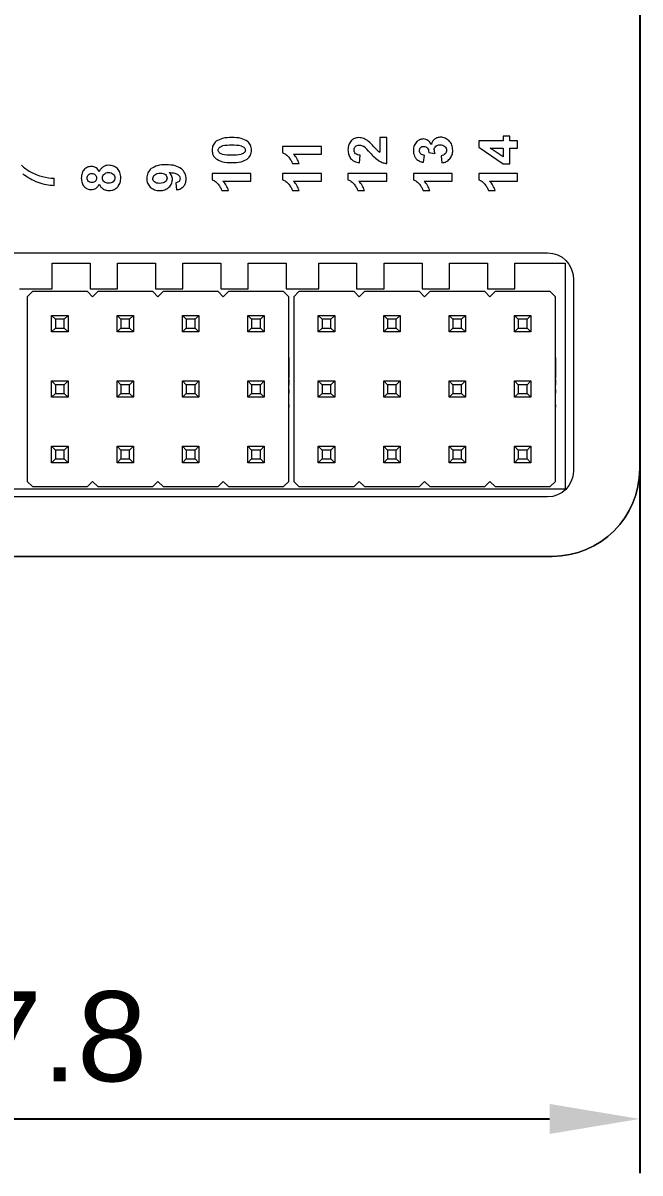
# Model space of a CAD drawing. Header units: millimetres. Extents: x 0 to 297, y 0 to 210.
# Drawn here: x 146.17 to 170.14, y 70.59 to 115.26 of the extents above; entities that cross this region are included whole.
import ezdxf

# ---------------------------------------------------------------- set-up
doc = ezdxf.new("R2010")
doc.units = ezdxf.units.MM
doc.header["$LTSCALE"] = 0.75
doc.layers.add('FD_Dimensions', color=7, linetype='Continuous', lineweight=13)
doc.layers.add('Visible', color=7, linetype='Continuous', lineweight=13)
doc.styles.get("Standard").update_dxf_attribs({"font": 'arial.ttf'})
doc.dimstyles.new('Dim-ISO-25', dxfattribs={"dimtxt": 3.5, "dimasz": 3.5, "dimexe": 2.1, "dimexo": 2.1, "dimgap": 1.4, "dimtad": 1, "dimzin": 12, "dimdsep": 46, "dimtxsty": 'Standard', "dimcen": 0, "dimazin": 3, "dimtp": 0.1, "dimtm": 0.1, "dimtfac": 0.714286, "dimtmove": 0, "dimatfit": 3, "dimfxl": 1, "dimtzin": 12, "dimarcsym": 0})

# ---------------------------------------------------------------- blocks, each defined once
blk = doc.blocks.new('*D12')
at = {"layer": 'Defpoints', "color": 0, "transparency": 16777216}
for p in [(170.130614, 127.009477), (122.331614, 97.940814), (170.130614, 72.688509)]:
    blk.add_point(p, dxfattribs=at)
at = {"layer": 'FD_Dimensions', "color": 0, "lineweight": -2, "transparency": 16777216}
for p, q in [((170.130614, 124.909477), (170.130614, 70.588509)), ((122.331614, 95.840814), (122.331614, 70.588509)), ((125.831614, 72.688509), (166.630614, 72.688509))]:
    blk.add_line(p, q, dxfattribs=at)
at = {"layer": 'FD_Dimensions', "color": 0, "transparency": 16777216}
for points in [[(125.831614, 73.271842), (125.831614, 72.105176), (122.331614, 72.688509)], [(166.630614, 73.271842), (166.630614, 72.105176), (170.130614, 72.688509)]]:
    blk.add_solid(points, dxfattribs=at)
at = {"layer": 'FD_Dimensions', "color": 0, "transparency": 16777216, "insert": (146.231114, 75.875514), "char_height": 3.5, "attachment_point": 5}
blk.add_mtext('47.8', dxfattribs=at)

msp = doc.modelspace()

# ---------------------------------------------------------------- linework, layer by layer
at = {"layer": 'Visible'}
for p, q in [((170.13, 153.941), (170.13, 97.941)), ((170.131, 97.941), (170.131, 153.941)), ((170.131, 112.451), (170.141, 112.451)), ((170.131, 112.324), (170.141, 112.324)), ((170.141, 112.451), (170.141, 112.324)), ((170.141, 112.324), (170.141, 111.975)), ((170.131, 111.975), (170.141, 111.975)), ((170.141, 111.975), (170.141, 111.638)), ((170.131, 111.638), (170.141, 111.638)), ((170.131, 111.477), (170.141, 111.477)), ((170.131, 111.443), (170.141, 111.443)), ((170.131, 111.289), (170.141, 111.289)), ((170.131, 111.246), (170.141, 111.246)), ((170.141, 111.638), (170.141, 111.477)), ((170.141, 111.477), (170.141, 111.443)), ((170.141, 111.289), (170.141, 111.246)), ((170.141, 111.246), (170.141, 111.096)), ((160.301, 110.811), (160.034, 110.811)), ((160.034, 110.811), (160.034, 110.24)), ((160.301, 109.803), (160.301, 110.811)), ((164.826, 110.868), (164.826, 110.682)), ((165.079, 110.868), (164.826, 110.868)), ((165.079, 110.682), (165.079, 110.868)), ((170.131, 111.096), (170.141, 111.096)), ((170.141, 111.096), (170.141, 110.671)), ((156.254, 110.46), (156.254, 110.226)), ((157.761, 110.46), (156.254, 110.46)), ((157.761, 110.172), (157.761, 110.46)), ((163.874, 110.682), (163.874, 110.44)), ((164.826, 110.682), (163.874, 110.682)), ((163.874, 110.44), (164.827, 109.789)), ((164.313, 110.403), (164.826, 110.403)), ((164.826, 110.058), (164.313, 110.403)), ((164.826, 110.403), (164.826, 110.058)), ((165.381, 110.682), (165.079, 110.682)), ((165.079, 110.403), (165.381, 110.403)), ((165.079, 109.789), (165.079, 110.403)), ((165.381, 110.403), (165.381, 110.682)), ((170.131, 110.671), (170.141, 110.671)), ((170.131, 110.376), (170.141, 110.376)), ((170.141, 110.671), (170.141, 110.376)), ((170.141, 110.376), (170.141, 110.188)), ((156.677, 110.172), (157.761, 110.172)), ((159.239, 109.836), (159.267, 110.123)), ((161.726, 109.851), (161.771, 110.116)), ((161.93, 110.23), (162.164, 110.199)), ((162.409, 110.108), (162.443, 109.829)), ((170.131, 110.188), (170.141, 110.188)), ((170.131, 110.123), (170.141, 110.123)), ((170.131, 110.069), (170.141, 110.069)), ((170.141, 110.188), (170.141, 110.123)), ((170.141, 110.123), (170.141, 110.069)), ((156.634, 109.801), (156.895, 109.801)), ((164.827, 109.789), (165.079, 109.789)), ((170.131, 109.897), (170.141, 109.897)), ((170.131, 109.81), (170.141, 109.81)), ((170.131, 109.594), (170.141, 109.594)), ((170.141, 109.897), (170.141, 109.81)), ((170.141, 109.81), (170.141, 109.594)), ((170.141, 109.594), (170.141, 109.234)), ((147.38, 108.952), (147.38, 109.23)), ((152.103, 109.058), (152.134, 108.779)), ((153.514, 109.41), (153.514, 109.176)), ((155.021, 109.41), (153.514, 109.41)), ((153.937, 109.122), (155.021, 109.122)), ((155.021, 109.122), (155.021, 109.41)), ((156.254, 109.41), (156.254, 109.176)), ((157.761, 109.41), (156.254, 109.41)), ((156.677, 109.122), (157.761, 109.122)), ((157.761, 109.122), (157.761, 109.41)), ((158.794, 109.41), (158.794, 109.176)), ((160.301, 109.41), (158.794, 109.41)), ((159.217, 109.122), (160.301, 109.122)), ((160.301, 109.122), (160.301, 109.41)), ((161.334, 109.41), (161.334, 109.176)), ((162.841, 109.41), (161.334, 109.41)), ((161.757, 109.122), (162.841, 109.122)), ((162.841, 109.122), (162.841, 109.41)), ((163.874, 109.41), (163.874, 109.176)), ((165.381, 109.41), (163.874, 109.41)), ((164.297, 109.122), (165.381, 109.122)), ((165.381, 109.122), (165.381, 109.41)), ((170.141, 109.234), (170.141, 108.748)), ((153.894, 108.751), (154.155, 108.751)), ((156.634, 108.751), (156.895, 108.751)), ((159.174, 108.751), (159.435, 108.751)), ((161.714, 108.751), (161.975, 108.751)), ((164.254, 108.751), (164.515, 108.751)), ((170.131, 108.748), (170.141, 108.748)), ((170.131, 108.469), (170.141, 108.469)), ((170.131, 108.45), (170.141, 108.45)), ((170.131, 108.247), (170.141, 108.247)), ((170.141, 108.469), (170.141, 108.45)), ((170.141, 108.45), (170.141, 108.247)), ((170.141, 108.247), (170.141, 107.811)), ((170.131, 107.811), (170.141, 107.811)), ((170.141, 107.811), (170.141, 107.452)), ((170.131, 107.452), (170.141, 107.452)), ((170.141, 107.452), (170.141, 107.164)), ((170.131, 107.164), (170.141, 107.164)), ((170.131, 107.066), (170.141, 107.066)), ((170.141, 107.164), (170.141, 107.066)), ((125.911, 106.331), (166.551, 106.331)), ((147.301, 105.931), (148.771, 105.931)), ((147.301, 104.931), (147.301, 105.931)), ((148.771, 105.931), (148.771, 104.931)), ((149.841, 105.931), (151.311, 105.931)), ((149.841, 104.931), (149.841, 105.931)), ((151.311, 105.931), (151.311, 104.931)), ((152.381, 105.931), (153.851, 105.931)), ((152.381, 104.931), (152.381, 105.931)), ((153.851, 105.931), (153.851, 104.931)), ((154.921, 105.931), (156.391, 105.931)), ((154.921, 104.931), (154.921, 105.931)), ((156.391, 105.931), (156.391, 104.931)), ((157.661, 105.931), (159.131, 105.931)), ((157.661, 104.931), (157.661, 105.931)), ((159.131, 105.931), (159.131, 104.931)), ((160.201, 105.931), (161.671, 105.931)), ((160.201, 104.931), (160.201, 105.931)), ((161.671, 105.931), (161.671, 104.931)), ((162.741, 105.931), (164.211, 105.931)), ((162.741, 104.931), (162.741, 105.931)), ((164.211, 105.931), (164.211, 104.931)), ((165.281, 105.931), (167.231, 105.931)), ((165.281, 104.931), (165.281, 105.931)), ((167.231, 105.931), (167.231, 97.151)), ((167.551, 105.331), (167.551, 97.851)), ((146.031, 104.931), (147.301, 104.931)), ((146.531, 104.831), (146.331, 104.631)), ((146.331, 104.631), (146.331, 97.451)), ((148.671, 104.831), (146.531, 104.831)), ((148.871, 104.631), (148.671, 104.831)), ((148.771, 104.931), (149.841, 104.931)), ((149.071, 104.831), (148.871, 104.631)), ((151.211, 104.831), (149.071, 104.831)), ((151.411, 104.631), (151.211, 104.831)), ((151.311, 104.931), (152.381, 104.931)), ((151.611, 104.831), (151.411, 104.631)), ((153.751, 104.831), (151.611, 104.831)), ((153.951, 104.631), (153.751, 104.831)), ((153.851, 104.931), (154.921, 104.931)), ((154.151, 104.831), (153.951, 104.631)), ((156.291, 104.831), (154.151, 104.831)), ((156.491, 104.631), (156.291, 104.831)), ((156.391, 104.931), (157.661, 104.931)), ((156.491, 97.451), (156.491, 104.631)), ((156.891, 104.831), (156.691, 104.631)), ((156.691, 104.631), (156.691, 97.451)), ((159.031, 104.831), (156.891, 104.831)), ((159.231, 104.631), (159.031, 104.831)), ((159.131, 104.931), (160.201, 104.931)), ((159.431, 104.831), (159.231, 104.631)), ((161.571, 104.831), (159.431, 104.831)), ((161.771, 104.631), (161.571, 104.831)), ((161.671, 104.931), (162.741, 104.931)), ((161.971, 104.831), (161.771, 104.631)), ((164.111, 104.831), (161.971, 104.831)), ((164.311, 104.631), (164.111, 104.831)), ((164.211, 104.931), (165.281, 104.931)), ((164.511, 104.831), (164.311, 104.631)), ((166.651, 104.831), (164.511, 104.831)), ((166.851, 104.631), (166.651, 104.831)), ((166.851, 97.451), (166.851, 104.631)), ((147.281, 103.901), (147.921, 103.901)), ((147.281, 103.901), (147.431, 103.751)), ((147.281, 103.261), (147.281, 103.901)), ((147.771, 103.751), (147.431, 103.751)), ((147.431, 103.751), (147.431, 103.411)), ((147.771, 103.751), (147.921, 103.901)), ((147.771, 103.411), (147.771, 103.751)), ((147.921, 103.901), (147.921, 103.261)), ((149.821, 103.901), (150.461, 103.901)), ((149.821, 103.901), (149.971, 103.751)), ((149.821, 103.261), (149.821, 103.901)), ((150.311, 103.751), (149.971, 103.751)), ((149.971, 103.751), (149.971, 103.411)), ((150.311, 103.751), (150.461, 103.901)), ((150.311, 103.411), (150.311, 103.751)), ((150.461, 103.901), (150.461, 103.261)), ((152.361, 103.901), (153.001, 103.901)), ((152.361, 103.901), (152.511, 103.751)), ((152.361, 103.261), (152.361, 103.901)), ((152.851, 103.751), (152.511, 103.751)), ((152.511, 103.751), (152.511, 103.411)), ((152.851, 103.751), (153.001, 103.901)), ((152.851, 103.411), (152.851, 103.751)), ((153.001, 103.901), (153.001, 103.261)), ((154.901, 103.901), (155.541, 103.901)), ((154.901, 103.901), (155.051, 103.751)), ((154.901, 103.261), (154.901, 103.901)), ((155.391, 103.751), (155.051, 103.751)), ((155.051, 103.751), (155.051, 103.411)), ((155.391, 103.751), (155.541, 103.901)), ((155.391, 103.411), (155.391, 103.751)), ((155.541, 103.901), (155.541, 103.261)), ((157.641, 103.901), (158.281, 103.901)), ((157.641, 103.901), (157.791, 103.751)), ((157.641, 103.261), (157.641, 103.901)), ((158.131, 103.751), (157.791, 103.751)), ((157.791, 103.751), (157.791, 103.411)), ((158.131, 103.751), (158.281, 103.901)), ((158.131, 103.411), (158.131, 103.751)), ((158.281, 103.901), (158.281, 103.261)), ((160.181, 103.901), (160.821, 103.901)), ((160.181, 103.901), (160.331, 103.751)), ((160.181, 103.261), (160.181, 103.901)), ((160.671, 103.751), (160.331, 103.751)), ((160.331, 103.751), (160.331, 103.411)), ((160.671, 103.751), (160.821, 103.901)), ((160.671, 103.411), (160.671, 103.751)), ((160.821, 103.901), (160.821, 103.261)), ((162.721, 103.901), (163.361, 103.901)), ((162.721, 103.901), (162.871, 103.751)), ((162.721, 103.261), (162.721, 103.901)), ((163.211, 103.751), (162.871, 103.751)), ((162.871, 103.751), (162.871, 103.411)), ((163.211, 103.751), (163.361, 103.901)), ((163.211, 103.411), (163.211, 103.751)), ((163.361, 103.901), (163.361, 103.261)), ((165.261, 103.901), (165.901, 103.901)), ((165.261, 103.901), (165.411, 103.751)), ((165.261, 103.261), (165.261, 103.901)), ((165.751, 103.751), (165.411, 103.751)), ((165.411, 103.751), (165.411, 103.411)), ((165.751, 103.751), (165.901, 103.901)), ((165.751, 103.411), (165.751, 103.751)), ((165.901, 103.901), (165.901, 103.261)), ((147.281, 103.261), (147.431, 103.411)), ((147.921, 103.261), (147.281, 103.261)), ((147.431, 103.411), (147.771, 103.411)), ((147.771, 103.411), (147.921, 103.261)), ((149.821, 103.261), (149.971, 103.411)), ((150.461, 103.261), (149.821, 103.261)), ((149.971, 103.411), (150.311, 103.411)), ((150.311, 103.411), (150.461, 103.261)), ((152.361, 103.261), (152.511, 103.411)), ((153.001, 103.261), (152.361, 103.261)), ((152.511, 103.411), (152.851, 103.411)), ((152.851, 103.411), (153.001, 103.261)), ((154.901, 103.261), (155.051, 103.411)), ((155.541, 103.261), (154.901, 103.261)), ((155.051, 103.411), (155.391, 103.411)), ((155.391, 103.411), (155.541, 103.261)), ((157.641, 103.261), (157.791, 103.411)), ((158.281, 103.261), (157.641, 103.261)), ((157.791, 103.411), (158.131, 103.411)), ((158.131, 103.411), (158.281, 103.261)), ((160.181, 103.261), (160.331, 103.411)), ((160.821, 103.261), (160.181, 103.261)), ((160.331, 103.411), (160.671, 103.411)), ((160.671, 103.411), (160.821, 103.261)), ((162.721, 103.261), (162.871, 103.411)), ((163.361, 103.261), (162.721, 103.261)), ((162.871, 103.411), (163.211, 103.411)), ((163.211, 103.411), (163.361, 103.261)), ((165.261, 103.261), (165.411, 103.411)), ((165.901, 103.261), (165.261, 103.261)), ((165.411, 103.411), (165.751, 103.411)), ((165.751, 103.411), (165.901, 103.261)), ((156.501, 102.262), (156.491, 102.262)), ((156.501, 102.185), (156.491, 102.185)), ((156.501, 102.157), (156.491, 102.157)), ((156.501, 102.079), (156.491, 102.079)), ((156.501, 102.068), (156.491, 102.068)), ((156.501, 102.008), (156.491, 102.008)), ((156.501, 101.93), (156.491, 101.93)), ((156.501, 101.902), (156.491, 101.902)), ((156.501, 102.262), (156.501, 102.185)), ((156.501, 102.185), (156.501, 102.157)), ((156.501, 102.157), (156.501, 102.079)), ((156.501, 102.068), (156.501, 102.038)), ((156.501, 102.038), (156.501, 102.008)), ((156.501, 102.008), (156.501, 101.93)), ((156.501, 101.93), (156.501, 101.902)), ((156.501, 101.902), (156.501, 101.825)), ((166.861, 102.262), (166.851, 102.262)), ((166.861, 102.185), (166.851, 102.185)), ((166.861, 102.157), (166.851, 102.157)), ((166.861, 102.079), (166.851, 102.079)), ((166.861, 102.068), (166.851, 102.068)), ((166.861, 102.008), (166.851, 102.008)), ((166.861, 101.93), (166.851, 101.93)), ((166.861, 101.902), (166.851, 101.902)), ((166.861, 102.262), (166.861, 102.185)), ((166.861, 102.185), (166.861, 102.157)), ((166.861, 102.157), (166.861, 102.079)), ((166.861, 102.068), (166.861, 102.038)), ((166.861, 102.038), (166.861, 102.008)), ((166.861, 102.008), (166.861, 101.93)), ((166.861, 101.93), (166.861, 101.902)), ((166.861, 101.902), (166.861, 101.825)), ((156.501, 101.825), (156.491, 101.825)), ((156.501, 101.814), (156.491, 101.814)), ((156.501, 101.648), (156.491, 101.648)), ((156.501, 101.616), (156.491, 101.616)), ((156.501, 101.61), (156.491, 101.61)), ((156.501, 101.605), (156.491, 101.605)), ((156.501, 101.5), (156.491, 101.5)), ((156.501, 101.477), (156.491, 101.477)), ((156.501, 101.477), (156.491, 101.477)), ((156.501, 101.459), (156.491, 101.459)), ((156.501, 101.825), (156.501, 101.814)), ((156.501, 101.814), (156.501, 101.783)), ((156.501, 101.783), (156.501, 101.706)), ((156.501, 101.706), (156.501, 101.648)), ((156.501, 101.648), (156.501, 101.616)), ((156.501, 101.616), (156.501, 101.61)), ((156.501, 101.61), (156.501, 101.605)), ((156.501, 101.605), (156.501, 101.5)), ((156.501, 101.5), (156.501, 101.493)), ((156.501, 101.493), (156.501, 101.477)), ((156.501, 101.411), (156.501, 101.459)), ((156.501, 101.411), (156.501, 101.337)), ((166.861, 101.825), (166.851, 101.825)), ((166.861, 101.814), (166.851, 101.814)), ((166.861, 101.648), (166.851, 101.648)), ((166.861, 101.616), (166.851, 101.616)), ((166.861, 101.61), (166.851, 101.61)), ((166.861, 101.605), (166.851, 101.605)), ((166.861, 101.5), (166.851, 101.5)), ((166.861, 101.477), (166.851, 101.477)), ((166.861, 101.477), (166.851, 101.477)), ((166.861, 101.459), (166.851, 101.459)), ((166.861, 101.825), (166.861, 101.814)), ((166.861, 101.814), (166.861, 101.783)), ((166.861, 101.783), (166.861, 101.706)), ((166.861, 101.706), (166.861, 101.648)), ((166.861, 101.648), (166.861, 101.616)), ((166.861, 101.616), (166.861, 101.61)), ((166.861, 101.61), (166.861, 101.605)), ((166.861, 101.605), (166.861, 101.5)), ((166.861, 101.5), (166.861, 101.493)), ((166.861, 101.493), (166.861, 101.477)), ((166.861, 101.411), (166.861, 101.459)), ((166.861, 101.411), (166.861, 101.337)), ((147.281, 101.361), (147.921, 101.361)), ((147.281, 101.361), (147.431, 101.211)), ((147.281, 100.721), (147.281, 101.361)), ((147.771, 101.211), (147.431, 101.211)), ((147.431, 101.211), (147.431, 100.871)), ((147.771, 101.211), (147.921, 101.361)), ((147.771, 100.871), (147.771, 101.211)), ((147.921, 101.361), (147.921, 100.721)), ((149.821, 101.361), (150.461, 101.361)), ((149.821, 101.361), (149.971, 101.211)), ((149.821, 100.721), (149.821, 101.361)), ((150.311, 101.211), (149.971, 101.211)), ((149.971, 101.211), (149.971, 100.871)), ((150.311, 101.211), (150.461, 101.361)), ((150.311, 100.871), (150.311, 101.211)), ((150.461, 101.361), (150.461, 100.721)), ((152.361, 101.361), (153.001, 101.361)), ((152.361, 101.361), (152.511, 101.211)), ((152.361, 100.721), (152.361, 101.361)), ((152.851, 101.211), (152.511, 101.211)), ((152.511, 101.211), (152.511, 100.871)), ((152.851, 101.211), (153.001, 101.361)), ((152.851, 100.871), (152.851, 101.211)), ((153.001, 101.361), (153.001, 100.721)), ((154.901, 100.721), (154.901, 101.361)), ((154.901, 101.361), (155.541, 101.361)), ((154.901, 101.361), (155.051, 101.211)), ((155.391, 101.211), (155.051, 101.211)), ((155.051, 101.211), (155.051, 100.871)), ((155.391, 101.211), (155.541, 101.361)), ((155.391, 100.871), (155.391, 101.211)), ((155.541, 101.361), (155.541, 100.721)), ((156.501, 101.307), (156.491, 101.307)), ((156.501, 101.301), (156.491, 101.301)), ((156.501, 101.299), (156.491, 101.299)), ((156.501, 101.218), (156.491, 101.218)), ((156.501, 101.192), (156.491, 101.192)), ((156.501, 101.025), (156.491, 101.025)), ((156.501, 101.337), (156.501, 101.307)), ((156.501, 101.301), (156.501, 101.299)), ((156.501, 101.299), (156.501, 101.218)), ((156.501, 101.218), (156.501, 101.192)), ((156.501, 101.025), (156.501, 100.882)), ((157.641, 101.361), (158.281, 101.361)), ((157.641, 101.361), (157.791, 101.211)), ((157.641, 100.721), (157.641, 101.361)), ((158.131, 101.211), (157.791, 101.211)), ((157.791, 101.211), (157.791, 100.871)), ((158.131, 101.211), (158.281, 101.361)), ((158.131, 100.871), (158.131, 101.211)), ((158.281, 101.361), (158.281, 100.721)), ((160.181, 101.361), (160.821, 101.361)), ((160.181, 101.361), (160.331, 101.211)), ((160.181, 100.721), (160.181, 101.361)), ((160.671, 101.211), (160.331, 101.211)), ((160.331, 101.211), (160.331, 100.871)), ((160.671, 101.211), (160.821, 101.361)), ((160.671, 100.871), (160.671, 101.211)), ((160.821, 101.361), (160.821, 100.721)), ((162.721, 101.361), (163.361, 101.361)), ((162.721, 101.361), (162.871, 101.211)), ((162.721, 100.721), (162.721, 101.361)), ((163.211, 101.211), (162.871, 101.211)), ((162.871, 101.211), (162.871, 100.871)), ((163.211, 101.211), (163.361, 101.361)), ((163.211, 100.871), (163.211, 101.211)), ((163.361, 101.361), (163.361, 100.721)), ((165.261, 100.721), (165.261, 101.361)), ((165.261, 101.361), (165.901, 101.361)), ((165.261, 101.361), (165.411, 101.211)), ((165.751, 101.211), (165.411, 101.211)), ((165.411, 101.211), (165.411, 100.871)), ((165.751, 101.211), (165.901, 101.361)), ((165.751, 100.871), (165.751, 101.211)), ((165.901, 101.361), (165.901, 100.721)), ((166.861, 101.307), (166.851, 101.307)), ((166.861, 101.301), (166.851, 101.301)), ((166.861, 101.299), (166.851, 101.299)), ((166.861, 101.218), (166.851, 101.218)), ((166.861, 101.192), (166.851, 101.192)), ((166.861, 101.025), (166.851, 101.025)), ((166.861, 101.337), (166.861, 101.307)), ((166.861, 101.301), (166.861, 101.299)), ((166.861, 101.299), (166.861, 101.218)), ((166.861, 101.218), (166.861, 101.192)), ((166.861, 101.025), (166.861, 100.882)), ((147.281, 100.721), (147.431, 100.871)), ((147.921, 100.721), (147.281, 100.721)), ((147.431, 100.871), (147.771, 100.871)), ((147.771, 100.871), (147.921, 100.721)), ((149.821, 100.721), (149.971, 100.871)), ((150.461, 100.721), (149.821, 100.721)), ((149.971, 100.871), (150.311, 100.871)), ((150.311, 100.871), (150.461, 100.721)), ((152.361, 100.721), (152.511, 100.871)), ((153.001, 100.721), (152.361, 100.721)), ((152.511, 100.871), (152.851, 100.871)), ((152.851, 100.871), (153.001, 100.721)), ((154.901, 100.721), (155.051, 100.871)), ((155.541, 100.721), (154.901, 100.721)), ((155.051, 100.871), (155.391, 100.871)), ((155.391, 100.871), (155.541, 100.721)), ((156.501, 100.882), (156.491, 100.882)), ((156.501, 100.804), (156.491, 100.804)), ((156.501, 100.804), (156.501, 100.882)), ((156.501, 100.607), (156.501, 100.804)), ((156.501, 100.434), (156.501, 100.607)), ((157.641, 100.721), (157.791, 100.871)), ((158.281, 100.721), (157.641, 100.721)), ((157.791, 100.871), (158.131, 100.871)), ((158.131, 100.871), (158.281, 100.721)), ((160.181, 100.721), (160.331, 100.871)), ((160.821, 100.721), (160.181, 100.721)), ((160.331, 100.871), (160.671, 100.871)), ((160.671, 100.871), (160.821, 100.721)), ((162.721, 100.721), (162.871, 100.871)), ((163.361, 100.721), (162.721, 100.721)), ((162.871, 100.871), (163.211, 100.871)), ((163.211, 100.871), (163.361, 100.721)), ((165.261, 100.721), (165.411, 100.871)), ((165.901, 100.721), (165.261, 100.721)), ((165.411, 100.871), (165.751, 100.871)), ((165.751, 100.871), (165.901, 100.721)), ((166.861, 100.882), (166.851, 100.882)), ((166.861, 100.804), (166.851, 100.804)), ((166.861, 100.804), (166.861, 100.882)), ((166.861, 100.607), (166.861, 100.804)), ((166.861, 100.434), (166.861, 100.607)), ((156.501, 100.37), (156.491, 100.37)), ((156.501, 100.102), (156.491, 100.102)), ((156.501, 100.434), (156.501, 100.37)), ((156.501, 100.37), (156.501, 100.337)), ((156.501, 100.17), (156.501, 100.337)), ((156.501, 100.102), (156.501, 100.17)), ((166.861, 100.37), (166.851, 100.37)), ((166.861, 100.102), (166.851, 100.102)), ((166.861, 100.434), (166.861, 100.37)), ((166.861, 100.37), (166.861, 100.337)), ((166.861, 100.17), (166.861, 100.337)), ((166.861, 100.102), (166.861, 100.17)), ((147.281, 98.821), (147.921, 98.821)), ((147.281, 98.821), (147.431, 98.671)), ((147.281, 98.181), (147.281, 98.821)), ((147.771, 98.671), (147.921, 98.821)), ((147.921, 98.821), (147.921, 98.181)), ((149.821, 98.821), (150.461, 98.821)), ((149.821, 98.821), (149.971, 98.671)), ((149.821, 98.181), (149.821, 98.821)), ((150.311, 98.671), (150.461, 98.821)), ((150.461, 98.821), (150.461, 98.181)), ((152.361, 98.821), (153.001, 98.821)), ((152.361, 98.821), (152.511, 98.671)), ((152.361, 98.181), (152.361, 98.821)), ((152.851, 98.671), (153.001, 98.821)), ((153.001, 98.821), (153.001, 98.181)), ((154.901, 98.181), (154.901, 98.821)), ((154.901, 98.821), (155.541, 98.821)), ((154.901, 98.821), (155.051, 98.671)), ((155.391, 98.671), (155.541, 98.821)), ((155.541, 98.821), (155.541, 98.181)), ((157.641, 98.821), (158.281, 98.821)), ((157.641, 98.821), (157.791, 98.671)), ((157.641, 98.181), (157.641, 98.821)), ((158.131, 98.671), (158.281, 98.821)), ((158.281, 98.821), (158.281, 98.181)), ((160.181, 98.821), (160.821, 98.821)), ((160.181, 98.821), (160.331, 98.671)), ((160.181, 98.181), (160.181, 98.821)), ((160.671, 98.671), (160.821, 98.821)), ((160.821, 98.821), (160.821, 98.181)), ((162.721, 98.821), (163.361, 98.821)), ((162.721, 98.821), (162.871, 98.671)), ((162.721, 98.181), (162.721, 98.821)), ((163.211, 98.671), (163.361, 98.821)), ((163.361, 98.821), (163.361, 98.181)), ((165.261, 98.181), (165.261, 98.821)), ((165.261, 98.821), (165.901, 98.821)), ((165.261, 98.821), (165.411, 98.671)), ((165.751, 98.671), (165.901, 98.821)), ((165.901, 98.821), (165.901, 98.181)), ((147.281, 98.181), (147.431, 98.331)), ((147.771, 98.671), (147.431, 98.671)), ((147.431, 98.671), (147.431, 98.331)), ((147.431, 98.331), (147.771, 98.331)), ((147.771, 98.331), (147.771, 98.671)), ((147.771, 98.331), (147.921, 98.181)), ((149.821, 98.181), (149.971, 98.331)), ((150.311, 98.671), (149.971, 98.671)), ((149.971, 98.671), (149.971, 98.331)), ((149.971, 98.331), (150.311, 98.331)), ((150.311, 98.331), (150.311, 98.671)), ((150.311, 98.331), (150.461, 98.181)), ((152.361, 98.181), (152.511, 98.331)), ((152.851, 98.671), (152.511, 98.671)), ((152.511, 98.671), (152.511, 98.331)), ((152.511, 98.331), (152.851, 98.331)), ((152.851, 98.331), (152.851, 98.671)), ((152.851, 98.331), (153.001, 98.181)), ((154.901, 98.181), (155.051, 98.331)), ((155.391, 98.671), (155.051, 98.671)), ((155.051, 98.671), (155.051, 98.331)), ((155.051, 98.331), (155.391, 98.331)), ((155.391, 98.331), (155.391, 98.671)), ((155.391, 98.331), (155.541, 98.181)), ((157.641, 98.181), (157.791, 98.331)), ((158.131, 98.671), (157.791, 98.671)), ((157.791, 98.671), (157.791, 98.331)), ((157.791, 98.331), (158.131, 98.331)), ((158.131, 98.331), (158.131, 98.671)), ((158.131, 98.331), (158.281, 98.181)), ((160.181, 98.181), (160.331, 98.331)), ((160.671, 98.671), (160.331, 98.671)), ((160.331, 98.671), (160.331, 98.331)), ((160.331, 98.331), (160.671, 98.331)), ((160.671, 98.331), (160.671, 98.671)), ((160.671, 98.331), (160.821, 98.181)), ((162.721, 98.181), (162.871, 98.331)), ((163.211, 98.671), (162.871, 98.671)), ((162.871, 98.671), (162.871, 98.331)), ((162.871, 98.331), (163.211, 98.331)), ((163.211, 98.331), (163.211, 98.671)), ((163.211, 98.331), (163.361, 98.181)), ((165.261, 98.181), (165.411, 98.331)), ((165.751, 98.671), (165.411, 98.671)), ((165.411, 98.671), (165.411, 98.331)), ((165.411, 98.331), (165.751, 98.331)), ((165.751, 98.331), (165.751, 98.671)), ((165.751, 98.331), (165.901, 98.181)), ((147.921, 98.181), (147.281, 98.181)), ((150.461, 98.181), (149.821, 98.181)), ((153.001, 98.181), (152.361, 98.181)), ((155.541, 98.181), (154.901, 98.181)), ((158.281, 98.181), (157.641, 98.181)), ((160.821, 98.181), (160.181, 98.181)), ((163.361, 98.181), (162.721, 98.181)), ((165.901, 98.181), (165.261, 98.181)), ((146.331, 97.451), (146.531, 97.251)), ((148.671, 97.251), (148.871, 97.451)), ((148.871, 97.451), (149.071, 97.251)), ((151.211, 97.251), (151.411, 97.451)), ((151.411, 97.451), (151.611, 97.251)), ((153.751, 97.251), (153.951, 97.451)), ((153.951, 97.451), (154.151, 97.251)), ((156.291, 97.251), (156.491, 97.451)), ((156.691, 97.451), (156.891, 97.251)), ((159.031, 97.251), (159.231, 97.451)), ((159.231, 97.451), (159.431, 97.251)), ((161.571, 97.251), (161.771, 97.451)), ((161.771, 97.451), (161.971, 97.251)), ((164.111, 97.251), (164.311, 97.451)), ((164.311, 97.451), (164.511, 97.251)), ((166.651, 97.251), (166.851, 97.451)), ((167.231, 97.151), (125.196, 97.151)), ((146.531, 97.251), (148.671, 97.251)), ((149.071, 97.251), (151.211, 97.251)), ((151.611, 97.251), (153.751, 97.251)), ((154.151, 97.251), (156.291, 97.251)), ((156.891, 97.251), (159.031, 97.251)), ((159.431, 97.251), (161.571, 97.251)), ((161.971, 97.251), (164.111, 97.251)), ((164.511, 97.251), (166.651, 97.251)), ((166.551, 96.851), (125.911, 96.851)), ((166.731, 94.542), (125.731, 94.542)), ((125.731, 94.541), (166.731, 94.541))]:
    msp.add_line(p, q, dxfattribs=at)
for centre, radius, start, end in [((154.218, 108.881), 1.632, 87.7973, 100.5921), ((154.34, 108.883), 1.63, 78.8509, 92.0884), ((159.101, 110.051), 0.784, 50.8366, 67.2359), ((158.12, 108.889), 2.034, 41.0209, 50.6749), ((158.404, 109.255), 1.842, 41.2849, 49.6416), ((162.075, 112.504), 3.06, 221.6338, 226.1129), ((154.222, 111.782), 1.644, 258.9041, 272.0598), ((154.344, 111.77), 1.632, 267.7973, 280.5921), ((161.1, 111.471), 1.91, 220.7705, 235.3181), ((160.287, 110.666), 0.496, 227.8706, 239.3357), ((162.644, 110.345), 0.502, 181.5853, 196.9069), ((147.177, 110.854), 1.547, 226.3673, 242.107), ((147.434, 111.235), 2.005, 240.7025, 255.4191), ((147.477, 111.064), 2.114, 231.7267, 249.7602), ((147.405, 110.996), 1.766, 254.3906, 269.2036), ((166.731, 97.941), 3.4, 270, 0)]:
    msp.add_arc(centre, radius, start, end, dxfattribs=at)
at = {"layer": 'Visible', "extrusion": (0, 0, -1)}
for centre, radius, start, end in [((-166.551, 105.331), 1, 90, 180), ((-166.551, 97.851), 1, 180, 270), ((-166.731, 97.941), 3.399, 180, 270)]:
    msp.add_arc(centre, radius, start, end, dxfattribs=at)
at = {"layer": 'Visible'}
for points, knots in [([(154.281, 110.813), (154.156, 110.811), (153.94, 110.809), (153.75, 110.709), (153.67, 110.666)], [-0.06361401, -0.06361401, -0.06361401, -0.06361401, -0.02682699, 0, 0, 0, 0]), ([(154.893, 110.665), (154.812, 110.708), (154.622, 110.809), (154.406, 110.811), (154.281, 110.813)], [-0.06373922, -0.06373922, -0.06373922, -0.06373922, -0.03676413, 0, 0, 0, 0]), ([(159.212, 110.811), (159.155, 110.805), (159.042, 110.795), (158.957, 110.721), (158.914, 110.684)], [-0.03310937, -0.03310937, -0.03310937, -0.03310937, -0.01645896, 0, 0, 0, 0]), ([(159.405, 110.774), (159.374, 110.785), (159.311, 110.806), (159.245, 110.809), (159.212, 110.811)], [-0.01971558, -0.01971558, -0.01971558, -0.01971558, -0.00992821, 0, 0, 0, 0]), ([(162.39, 110.826), (162.347, 110.823), (162.263, 110.817), (162.192, 110.771), (162.158, 110.749)], [-0.02485167, -0.02485167, -0.02485167, -0.02485167, -0.0120938, 0, 0, 0, 0]), ([(162.727, 110.682), (162.678, 110.724), (162.581, 110.807), (162.454, 110.82), (162.39, 110.826)], [-0.03744131, -0.03744131, -0.03744131, -0.03744131, -0.01864179, 0, 0, 0, 0]), ([(153.67, 110.666), (153.625, 110.62), (153.531, 110.526), (153.52, 110.394), (153.514, 110.326)], [-0.0385327, -0.0385327, -0.0385327, -0.0385327, -0.01980058, 0, 0, 0, 0]), ([(153.753, 110.326), (153.754, 110.342), (153.757, 110.376), (153.776, 110.404), (153.786, 110.418)], [-0.009995717, -0.009995717, -0.009995717, -0.009995717, -0.005001913, 0, 0, 0, 0]), ([(153.786, 110.418), (153.802, 110.432), (153.841, 110.464), (153.889, 110.477), (153.918, 110.485)], [-0.01495575, -0.01495575, -0.01495575, -0.01495575, -0.00876795, 0, 0, 0, 0]), ([(154.655, 110.482), (154.681, 110.475), (154.725, 110.463), (154.76, 110.432), (154.775, 110.419)], [-0.01366099, -0.01366099, -0.01366099, -0.01366099, -0.00589481, 0, 0, 0, 0]), ([(154.775, 110.419), (154.784, 110.405), (154.804, 110.376), (154.806, 110.342), (154.808, 110.326)], [-0.01004162, -0.01004162, -0.01004162, -0.01004162, -0.00500641, 0, 0, 0, 0]), ([(155.046, 110.326), (155.041, 110.393), (155.03, 110.525), (154.937, 110.62), (154.893, 110.665)], [-0.03834215, -0.03834215, -0.03834215, -0.03834215, -0.01857664, 0, 0, 0, 0]), ([(158.914, 110.684), (158.879, 110.635), (158.805, 110.531), (158.798, 110.403), (158.794, 110.335)], [-0.0375879, -0.0375879, -0.0375879, -0.0375879, -0.02004899, 0, 0, 0, 0]), ([(159.033, 110.328), (159.034, 110.356), (159.037, 110.409), (159.069, 110.451), (159.085, 110.47)], [-0.01549449, -0.01549449, -0.01549449, -0.01549449, -0.00727081, 0, 0, 0, 0]), ([(159.085, 110.47), (159.105, 110.485), (159.148, 110.518), (159.203, 110.521), (159.232, 110.522)], [-0.01598217, -0.01598217, -0.01598217, -0.01598217, -0.00860282, 0, 0, 0, 0]), ([(159.232, 110.522), (159.262, 110.519), (159.325, 110.513), (159.38, 110.48), (159.408, 110.463)], [-0.01877996, -0.01877996, -0.01877996, -0.01877996, -0.00990675, 0, 0, 0, 0]), ([(161.47, 110.653), (161.43, 110.606), (161.348, 110.507), (161.339, 110.379), (161.334, 110.313)], [-0.03738577, -0.03738577, -0.03738577, -0.03738577, -0.01937896, 0, 0, 0, 0]), ([(161.719, 110.758), (161.674, 110.753), (161.58, 110.744), (161.507, 110.684), (161.47, 110.653)], [-0.0276346, -0.0276346, -0.0276346, -0.0276346, -0.01417503, 0, 0, 0, 0]), ([(161.571, 110.305), (161.572, 110.328), (161.575, 110.373), (161.603, 110.408), (161.616, 110.425)], [-0.0130579, -0.0130579, -0.0130579, -0.0130579, -0.00623691, 0, 0, 0, 0]), ([(161.616, 110.425), (161.633, 110.438), (161.668, 110.465), (161.713, 110.468), (161.737, 110.47)], [-0.01315512, -0.01315512, -0.01315512, -0.01315512, -0.00689669, 0, 0, 0, 0]), ([(162.034, 110.542), (161.994, 110.605), (161.919, 110.723), (161.783, 110.747), (161.719, 110.758)], [-0.03980498, -0.03980498, -0.03980498, -0.03980498, -0.01855474, 0, 0, 0, 0]), ([(161.737, 110.47), (161.765, 110.467), (161.819, 110.463), (161.86, 110.426), (161.879, 110.408)], [-0.01593116, -0.01593116, -0.01593116, -0.01593116, -0.00776634, 0, 0, 0, 0]), ([(161.879, 110.408), (161.895, 110.384), (161.929, 110.33), (161.93, 110.266), (161.93, 110.23)], [-0.01883878, -0.01883878, -0.01883878, -0.01883878, -0.01034311, 0, 0, 0, 0]), ([(162.158, 110.749), (162.129, 110.72), (162.069, 110.663), (162.046, 110.583), (162.034, 110.542)], [-0.02442501, -0.02442501, -0.02442501, -0.02442501, -0.01243418, 0, 0, 0, 0]), ([(162.143, 110.331), (162.146, 110.358), (162.151, 110.412), (162.188, 110.452), (162.206, 110.473)], [-0.01594372, -0.01594372, -0.01594372, -0.01594372, -0.00803243, 0, 0, 0, 0]), ([(162.206, 110.473), (162.23, 110.49), (162.282, 110.526), (162.345, 110.529), (162.378, 110.531)], [-0.01848491, -0.01848491, -0.01848491, -0.01848491, -0.00982907, 0, 0, 0, 0]), ([(162.378, 110.531), (162.414, 110.529), (162.48, 110.526), (162.535, 110.488), (162.56, 110.47)], [-0.01954547, -0.01954547, -0.01954547, -0.01954547, -0.00915036, 0, 0, 0, 0]), ([(162.56, 110.47), (162.58, 110.449), (162.619, 110.406), (162.625, 110.349), (162.628, 110.32)], [-0.01684242, -0.01684242, -0.01684242, -0.01684242, -0.00837035, 0, 0, 0, 0]), ([(162.866, 110.322), (162.861, 110.391), (162.85, 110.524), (162.768, 110.63), (162.727, 110.682)], [-0.03929055, -0.03929055, -0.03929055, -0.03929055, -0.01926404, 0, 0, 0, 0]), ([(153.514, 110.326), (153.52, 110.258), (153.531, 110.126), (153.623, 110.031), (153.668, 109.986)], [-0.03834214, -0.03834214, -0.03834214, -0.03834214, -0.01857664, 0, 0, 0, 0]), ([(153.668, 109.986), (153.748, 109.943), (153.938, 109.842), (154.153, 109.84), (154.278, 109.838)], [-0.06353985, -0.06353985, -0.06353985, -0.06353985, -0.03661141, 0, 0, 0, 0]), ([(153.786, 110.232), (153.776, 110.246), (153.757, 110.275), (153.754, 110.309), (153.753, 110.326)], [-0.01004162, -0.01004162, -0.01004162, -0.01004162, -0.00500641, 0, 0, 0, 0]), ([(153.905, 110.169), (153.88, 110.176), (153.835, 110.188), (153.801, 110.219), (153.786, 110.232)], [-0.01366099, -0.01366099, -0.01366099, -0.01366099, -0.00589481, 0, 0, 0, 0]), ([(154.278, 109.838), (154.402, 109.839), (154.614, 109.839), (154.801, 109.934), (154.878, 109.973)], [-0.06222988, -0.06222988, -0.06222988, -0.06222988, -0.02548485, 0, 0, 0, 0]), ([(154.775, 110.233), (154.759, 110.22), (154.721, 110.187), (154.672, 110.174), (154.644, 110.166)], [-0.01491298, -0.01491298, -0.01491298, -0.01491298, -0.00875594, 0, 0, 0, 0]), ([(154.808, 110.326), (154.806, 110.309), (154.804, 110.275), (154.785, 110.247), (154.775, 110.233)], [-0.009974581, -0.009974581, -0.009974581, -0.009974581, -0.004982889, 0, 0, 0, 0]), ([(154.878, 109.973), (154.927, 110.021), (155.026, 110.118), (155.039, 110.256), (155.046, 110.326)], [-0.04022702, -0.04022702, -0.04022702, -0.04022702, -0.02021596, 0, 0, 0, 0]), ([(156.254, 110.226), (156.299, 110.206), (156.392, 110.163), (156.46, 110.085), (156.494, 110.045)], [-0.03037363, -0.03037363, -0.03037363, -0.03037363, -0.01574531, 0, 0, 0, 0]), ([(156.494, 110.045), (156.525, 110.004), (156.582, 109.928), (156.618, 109.841), (156.634, 109.801)], [-0.02826309, -0.02826309, -0.02826309, -0.02826309, -0.01289571, 0, 0, 0, 0]), ([(156.895, 109.801), (156.869, 109.869), (156.816, 110.005), (156.723, 110.117), (156.677, 110.172)], [-0.04332326, -0.04332326, -0.04332326, -0.04332326, -0.02142058, 0, 0, 0, 0]), ([(158.794, 110.335), (158.798, 110.271), (158.804, 110.15), (158.868, 110.046), (158.898, 109.997)], [-0.03580684, -0.03580684, -0.03580684, -0.03580684, -0.01705706, 0, 0, 0, 0]), ([(158.898, 109.997), (158.941, 109.956), (159.037, 109.866), (159.167, 109.847), (159.239, 109.836)], [-0.03847782, -0.03847782, -0.03847782, -0.03847782, -0.02106351, 0, 0, 0, 0]), ([(159.087, 110.184), (159.071, 110.204), (159.038, 110.246), (159.035, 110.3), (159.033, 110.328)], [-0.01564583, -0.01564583, -0.01564583, -0.01564583, -0.00819613, 0, 0, 0, 0]), ([(159.267, 110.123), (159.23, 110.126), (159.164, 110.131), (159.11, 110.168), (159.087, 110.184)], [-0.01931301, -0.01931301, -0.01931301, -0.01931301, -0.00834466, 0, 0, 0, 0]), ([(160.014, 109.901), (160.059, 109.876), (160.149, 109.828), (160.251, 109.811), (160.301, 109.803)], [-0.03051983, -0.03051983, -0.03051983, -0.03051983, -0.01510588, 0, 0, 0, 0]), ([(161.334, 110.313), (161.336, 110.274), (161.339, 110.196), (161.367, 110.125), (161.381, 110.09)], [-0.02297552, -0.02297552, -0.02297552, -0.02297552, -0.01113866, 0, 0, 0, 0]), ([(161.381, 110.09), (161.398, 110.059), (161.43, 109.998), (161.483, 109.955), (161.509, 109.934)], [-0.02032193, -0.02032193, -0.02032193, -0.02032193, -0.00986654, 0, 0, 0, 0]), ([(161.509, 109.934), (161.54, 109.916), (161.608, 109.878), (161.685, 109.86), (161.726, 109.851)], [-0.02340069, -0.02340069, -0.02340069, -0.02340069, -0.01272122, 0, 0, 0, 0]), ([(161.622, 110.179), (161.607, 110.198), (161.577, 110.234), (161.573, 110.281), (161.571, 110.305)], [-0.01386573, -0.01386573, -0.01386573, -0.01386573, -0.00694854, 0, 0, 0, 0]), ([(161.771, 110.116), (161.741, 110.12), (161.686, 110.129), (161.642, 110.163), (161.622, 110.179)], [-0.01647178, -0.01647178, -0.01647178, -0.01647178, -0.00756281, 0, 0, 0, 0]), ([(162.572, 110.179), (162.549, 110.162), (162.502, 110.123), (162.441, 110.113), (162.409, 110.108)], [-0.01804036, -0.01804036, -0.01804036, -0.01804036, -0.00970366, 0, 0, 0, 0]), ([(162.443, 109.829), (162.502, 109.841), (162.62, 109.863), (162.706, 109.945), (162.749, 109.985)], [-0.03500314, -0.03500314, -0.03500314, -0.03500314, -0.01717296, 0, 0, 0, 0]), ([(162.628, 110.32), (162.625, 110.294), (162.621, 110.241), (162.588, 110.2), (162.572, 110.179)], [-0.0155068, -0.0155068, -0.0155068, -0.0155068, -0.00770495, 0, 0, 0, 0]), ([(162.749, 109.985), (162.783, 110.034), (162.854, 110.135), (162.862, 110.258), (162.866, 110.322)], [-0.03635882, -0.03635882, -0.03635882, -0.03635882, -0.01885102, 0, 0, 0, 0]), ([(148.544, 109.571), (148.512, 109.525), (148.443, 109.426), (148.437, 109.304), (148.434, 109.239)], [-0.03560064, -0.03560064, -0.03560064, -0.03560064, -0.01918921, 0, 0, 0, 0]), ([(148.821, 109.689), (148.768, 109.684), (148.663, 109.675), (148.583, 109.605), (148.544, 109.571)], [-0.03085164, -0.03085164, -0.03085164, -0.03085164, -0.01524709, 0, 0, 0, 0]), ([(149.007, 109.635), (148.979, 109.651), (148.921, 109.683), (148.855, 109.687), (148.821, 109.689)], [-0.01956651, -0.01956651, -0.01956651, -0.01956651, -0.00995377, 0, 0, 0, 0]), ([(149.131, 109.482), (149.116, 109.513), (149.085, 109.573), (149.033, 109.615), (149.007, 109.635)], [-0.01988113, -0.01988113, -0.01988113, -0.01988113, -0.00969692, 0, 0, 0, 0]), ([(149.278, 109.672), (149.247, 109.647), (149.184, 109.595), (149.149, 109.521), (149.131, 109.482)], [-0.02424214, -0.02424214, -0.02424214, -0.02424214, -0.01259793, 0, 0, 0, 0]), ([(149.5, 109.737), (149.459, 109.735), (149.38, 109.73), (149.311, 109.691), (149.278, 109.672)], [-0.02340299, -0.02340299, -0.02340299, -0.02340299, -0.01144865, 0, 0, 0, 0]), ([(149.318, 109.393), (149.342, 109.411), (149.392, 109.447), (149.455, 109.451), (149.487, 109.453)], [-0.01827995, -0.01827995, -0.01827995, -0.01827995, -0.00961802, 0, 0, 0, 0]), ([(149.487, 109.453), (149.524, 109.451), (149.591, 109.449), (149.647, 109.411), (149.672, 109.394)], [-0.01970885, -0.01970885, -0.01970885, -0.01970885, -0.00895554, 0, 0, 0, 0]), ([(149.837, 109.605), (149.79, 109.643), (149.691, 109.723), (149.565, 109.732), (149.5, 109.737)], [-0.0370581, -0.0370581, -0.0370581, -0.0370581, -0.01911594, 0, 0, 0, 0]), ([(149.967, 109.252), (149.963, 109.321), (149.955, 109.452), (149.875, 109.555), (149.837, 109.605)], [-0.03833255, -0.03833255, -0.03833255, -0.03833255, -0.0182564, 0, 0, 0, 0]), ([(151.151, 109.606), (151.099, 109.554), (150.997, 109.45), (150.982, 109.304), (150.974, 109.232)], [-0.04252728, -0.04252728, -0.04252728, -0.04252728, -0.02123433, 0, 0, 0, 0]), ([(151.732, 109.753), (151.613, 109.751), (151.406, 109.749), (151.227, 109.649), (151.151, 109.606)], [-0.06070921, -0.06070921, -0.06070921, -0.06070921, -0.02579248, 0, 0, 0, 0]), ([(152.325, 109.6), (152.247, 109.644), (152.064, 109.748), (151.853, 109.751), (151.732, 109.753)], [-0.06213991, -0.06213991, -0.06213991, -0.06213991, -0.03560703, 0, 0, 0, 0]), ([(151.848, 109.456), (151.921, 109.452), (152.039, 109.445), (152.147, 109.395), (152.188, 109.376)], [-0.03516115, -0.03516115, -0.03516115, -0.03516115, -0.01358536, 0, 0, 0, 0]), ([(151.974, 109.185), (151.969, 109.237), (151.958, 109.342), (151.885, 109.418), (151.848, 109.456)], [-0.03066767, -0.03066767, -0.03066767, -0.03066767, -0.01542635, 0, 0, 0, 0]), ([(152.507, 109.203), (152.5, 109.281), (152.485, 109.434), (152.378, 109.545), (152.325, 109.6)], [-0.04485276, -0.04485276, -0.04485276, -0.04485276, -0.02223755, 0, 0, 0, 0]), ([(146.746, 109.081), (146.852, 109.045), (147.058, 108.976), (147.275, 108.96), (147.38, 108.952)], [-0.06495534, -0.06495534, -0.06495534, -0.06495534, -0.03161404, 0, 0, 0, 0]), ([(148.434, 109.239), (148.437, 109.173), (148.443, 109.051), (148.512, 108.952), (148.544, 108.906)], [-0.03570509, -0.03570509, -0.03570509, -0.03570509, -0.01638928, 0, 0, 0, 0]), ([(148.663, 109.242), (148.664, 109.267), (148.667, 109.315), (148.697, 109.352), (148.711, 109.37)], [-0.01401819, -0.01401819, -0.01401819, -0.01401819, -0.00671568, 0, 0, 0, 0]), ([(148.712, 109.11), (148.697, 109.128), (148.667, 109.167), (148.664, 109.216), (148.663, 109.242)], [-0.01437756, -0.01437756, -0.01437756, -0.01437756, -0.00754431, 0, 0, 0, 0]), ([(148.711, 109.37), (148.729, 109.385), (148.767, 109.414), (148.815, 109.417), (148.841, 109.419)], [-0.01411538, -0.01411538, -0.01411538, -0.01411538, -0.00737819, 0, 0, 0, 0]), ([(148.842, 109.061), (148.816, 109.063), (148.768, 109.066), (148.73, 109.096), (148.712, 109.11)], [-0.01418315, -0.01418315, -0.01418315, -0.01418315, -0.00679022, 0, 0, 0, 0]), ([(148.841, 109.419), (148.867, 109.417), (148.917, 109.415), (148.957, 109.384), (148.975, 109.37)], [-0.01462453, -0.01462453, -0.01462453, -0.01462453, -0.00686561, 0, 0, 0, 0]), ([(148.976, 109.109), (148.957, 109.095), (148.918, 109.065), (148.868, 109.062), (148.842, 109.061)], [-0.01455692, -0.01455692, -0.01455692, -0.01455692, -0.00774427, 0, 0, 0, 0]), ([(148.975, 109.37), (148.989, 109.352), (149.019, 109.313), (149.022, 109.264), (149.024, 109.239)], [-0.01425757, -0.01425757, -0.01425757, -0.01425757, -0.00746652, 0, 0, 0, 0]), ([(149.024, 109.239), (149.022, 109.214), (149.019, 109.166), (148.99, 109.128), (148.976, 109.109)], [-0.0140926, -0.0140926, -0.0140926, -0.0140926, -0.0067165, 0, 0, 0, 0]), ([(149.254, 109.243), (149.257, 109.272), (149.262, 109.329), (149.299, 109.372), (149.318, 109.393)], [-0.0167279, -0.0167279, -0.0167279, -0.0167279, -0.00826214, 0, 0, 0, 0]), ([(149.327, 109.086), (149.305, 109.106), (149.261, 109.149), (149.256, 109.211), (149.254, 109.243)], [-0.0178628, -0.0178628, -0.0178628, -0.0178628, -0.00937357, 0, 0, 0, 0]), ([(149.484, 109.034), (149.456, 109.037), (149.4, 109.041), (149.351, 109.071), (149.327, 109.086)], [-0.0167926, -0.0167926, -0.0167926, -0.0167926, -0.00850576, 0, 0, 0, 0]), ([(149.669, 109.095), (149.644, 109.077), (149.588, 109.039), (149.521, 109.036), (149.484, 109.034)], [-0.01984606, -0.01984606, -0.01984606, -0.01984606, -0.01067353, 0, 0, 0, 0]), ([(149.736, 109.247), (149.733, 109.218), (149.728, 109.16), (149.689, 109.117), (149.669, 109.095)], [-0.01698341, -0.01698341, -0.01698341, -0.01698341, -0.0084677, 0, 0, 0, 0]), ([(149.672, 109.394), (149.691, 109.374), (149.728, 109.332), (149.733, 109.275), (149.736, 109.247)], [-0.01644833, -0.01644833, -0.01644833, -0.01644833, -0.00829001, 0, 0, 0, 0]), ([(149.86, 108.911), (149.891, 108.961), (149.957, 109.065), (149.964, 109.188), (149.967, 109.252)], [-0.03625321, -0.03625321, -0.03625321, -0.03625321, -0.0189414, 0, 0, 0, 0]), ([(150.974, 109.232), (150.98, 109.165), (150.99, 109.035), (151.073, 108.935), (151.114, 108.886)], [-0.0380717, -0.0380717, -0.0380717, -0.0380717, -0.01863461, 0, 0, 0, 0]), ([(151.213, 109.218), (151.217, 109.246), (151.225, 109.304), (151.267, 109.345), (151.29, 109.366)], [-0.01710172, -0.01710172, -0.01710172, -0.01710172, -0.00898049, 0, 0, 0, 0]), ([(151.276, 109.086), (151.257, 109.105), (151.221, 109.141), (151.216, 109.193), (151.213, 109.218)], [-0.01506291, -0.01506291, -0.01506291, -0.01506291, -0.00747055, 0, 0, 0, 0]), ([(151.482, 109.033), (151.44, 109.034), (151.366, 109.035), (151.303, 109.071), (151.276, 109.086)], [-0.02158038, -0.02158038, -0.02158038, -0.02158038, -0.00919346, 0, 0, 0, 0]), ([(151.29, 109.366), (151.32, 109.385), (151.385, 109.426), (151.463, 109.429), (151.505, 109.43)], [-0.02286364, -0.02286364, -0.02286364, -0.02286364, -0.01245806, 0, 0, 0, 0]), ([(151.695, 109.091), (151.667, 109.074), (151.601, 109.036), (151.525, 109.034), (151.482, 109.033)], [-0.02241457, -0.02241457, -0.02241457, -0.02241457, -0.01267923, 0, 0, 0, 0]), ([(151.505, 109.43), (151.544, 109.429), (151.613, 109.427), (151.672, 109.39), (151.698, 109.373)], [-0.02037941, -0.02037941, -0.02037941, -0.02037941, -0.00913662, 0, 0, 0, 0]), ([(151.763, 109.234), (151.76, 109.206), (151.754, 109.151), (151.715, 109.111), (151.695, 109.091)], [-0.01628173, -0.01628173, -0.01628173, -0.01628173, -0.0082216, 0, 0, 0, 0]), ([(151.698, 109.373), (151.717, 109.354), (151.755, 109.314), (151.76, 109.26), (151.763, 109.234)], [-0.01582176, -0.01582176, -0.01582176, -0.01582176, -0.00780911, 0, 0, 0, 0]), ([(151.838, 108.879), (151.877, 108.924), (151.956, 109.011), (151.968, 109.127), (151.974, 109.185)], [-0.03422949, -0.03422949, -0.03422949, -0.03422949, -0.01683615, 0, 0, 0, 0]), ([(152.229, 109.111), (152.212, 109.098), (152.175, 109.069), (152.129, 109.062), (152.103, 109.058)], [-0.01386886, -0.01386886, -0.01386886, -0.01386886, -0.00761854, 0, 0, 0, 0]), ([(152.188, 109.376), (152.212, 109.355), (152.258, 109.314), (152.266, 109.254), (152.27, 109.225)], [-0.01772775, -0.01772775, -0.01772775, -0.01772775, -0.0084871, 0, 0, 0, 0]), ([(152.27, 109.225), (152.268, 109.203), (152.266, 109.161), (152.241, 109.127), (152.229, 109.111)], [-0.01230791, -0.01230791, -0.01230791, -0.01230791, -0.00585688, 0, 0, 0, 0]), ([(152.414, 108.919), (152.441, 108.959), (152.499, 109.045), (152.504, 109.148), (152.507, 109.203)], [-0.03044876, -0.03044876, -0.03044876, -0.03044876, -0.01608187, 0, 0, 0, 0]), ([(153.514, 109.176), (153.559, 109.156), (153.652, 109.113), (153.72, 109.036), (153.754, 108.995)], [-0.03037364, -0.03037364, -0.03037364, -0.03037364, -0.01574531, 0, 0, 0, 0]), ([(154.155, 108.751), (154.129, 108.819), (154.076, 108.955), (153.983, 109.067), (153.937, 109.122)], [-0.04332326, -0.04332326, -0.04332326, -0.04332326, -0.02142058, 0, 0, 0, 0]), ([(156.254, 109.176), (156.299, 109.156), (156.392, 109.113), (156.46, 109.036), (156.494, 108.995)], [-0.03037364, -0.03037364, -0.03037364, -0.03037364, -0.01574531, 0, 0, 0, 0]), ([(156.895, 108.751), (156.869, 108.819), (156.816, 108.955), (156.723, 109.067), (156.677, 109.122)], [-0.04332326, -0.04332326, -0.04332326, -0.04332326, -0.02142058, 0, 0, 0, 0]), ([(158.794, 109.176), (158.839, 109.156), (158.932, 109.113), (159, 109.036), (159.034, 108.995)], [-0.03037364, -0.03037364, -0.03037364, -0.03037364, -0.01574531, 0, 0, 0, 0]), ([(159.435, 108.751), (159.409, 108.819), (159.356, 108.955), (159.263, 109.067), (159.217, 109.122)], [-0.04332326, -0.04332326, -0.04332326, -0.04332326, -0.02142058, 0, 0, 0, 0]), ([(161.334, 109.176), (161.379, 109.156), (161.472, 109.113), (161.54, 109.036), (161.574, 108.995)], [-0.03037364, -0.03037364, -0.03037364, -0.03037364, -0.01574531, 0, 0, 0, 0]), ([(161.975, 108.751), (161.949, 108.819), (161.896, 108.955), (161.803, 109.067), (161.757, 109.122)], [-0.04332326, -0.04332326, -0.04332326, -0.04332326, -0.02142058, 0, 0, 0, 0]), ([(163.874, 109.176), (163.919, 109.156), (164.012, 109.113), (164.08, 109.036), (164.114, 108.995)], [-0.03037364, -0.03037364, -0.03037364, -0.03037364, -0.01574531, 0, 0, 0, 0]), ([(164.515, 108.751), (164.489, 108.819), (164.436, 108.955), (164.343, 109.067), (164.297, 109.122)], [-0.04332326, -0.04332326, -0.04332326, -0.04332326, -0.02142058, 0, 0, 0, 0]), ([(148.544, 108.906), (148.583, 108.872), (148.663, 108.802), (148.768, 108.793), (148.821, 108.789)], [-0.03080233, -0.03080233, -0.03080233, -0.03080233, -0.01559972, 0, 0, 0, 0]), ([(148.821, 108.789), (148.853, 108.791), (148.917, 108.795), (148.974, 108.825), (149.002, 108.839)], [-0.01894275, -0.01894275, -0.01894275, -0.01894275, -0.00943192, 0, 0, 0, 0]), ([(149.002, 108.839), (149.028, 108.86), (149.084, 108.903), (149.115, 108.967), (149.131, 109.002)], [-0.02100784, -0.02100784, -0.02100784, -0.02100784, -0.01113514, 0, 0, 0, 0]), ([(149.131, 109.002), (149.151, 108.962), (149.188, 108.885), (149.256, 108.835), (149.288, 108.811)], [-0.02499973, -0.02499973, -0.02499973, -0.02499973, -0.0119069, 0, 0, 0, 0]), ([(149.288, 108.811), (149.323, 108.794), (149.394, 108.758), (149.472, 108.753), (149.512, 108.751)], [-0.02337399, -0.02337399, -0.02337399, -0.02337399, -0.01177432, 0, 0, 0, 0]), ([(149.512, 108.751), (149.581, 108.757), (149.717, 108.769), (149.813, 108.865), (149.86, 108.911)], [-0.03942321, -0.03942321, -0.03942321, -0.03942321, -0.01927137, 0, 0, 0, 0]), ([(151.114, 108.886), (151.166, 108.847), (151.274, 108.764), (151.411, 108.755), (151.482, 108.751)], [-0.03999047, -0.03999047, -0.03999047, -0.03999047, -0.02088144, 0, 0, 0, 0]), ([(151.482, 108.751), (151.55, 108.755), (151.682, 108.764), (151.787, 108.842), (151.838, 108.879)], [-0.03852978, -0.03852978, -0.03852978, -0.03852978, -0.01843455, 0, 0, 0, 0]), ([(152.134, 108.779), (152.191, 108.791), (152.296, 108.814), (152.376, 108.885), (152.414, 108.919)], [-0.03174371, -0.03174371, -0.03174371, -0.03174371, -0.01468327, 0, 0, 0, 0]), ([(153.754, 108.995), (153.785, 108.954), (153.842, 108.878), (153.878, 108.791), (153.894, 108.751)], [-0.02826309, -0.02826309, -0.02826309, -0.02826309, -0.01289571, 0, 0, 0, 0]), ([(156.494, 108.995), (156.525, 108.954), (156.582, 108.878), (156.618, 108.791), (156.634, 108.751)], [-0.02826309, -0.02826309, -0.02826309, -0.02826309, -0.01289571, 0, 0, 0, 0]), ([(159.034, 108.995), (159.065, 108.954), (159.122, 108.878), (159.158, 108.791), (159.174, 108.751)], [-0.02826309, -0.02826309, -0.02826309, -0.02826309, -0.01289571, 0, 0, 0, 0]), ([(161.574, 108.995), (161.605, 108.954), (161.662, 108.878), (161.698, 108.791), (161.714, 108.751)], [-0.02826309, -0.02826309, -0.02826309, -0.02826309, -0.01289571, 0, 0, 0, 0]), ([(164.114, 108.995), (164.145, 108.954), (164.202, 108.878), (164.238, 108.791), (164.254, 108.751)], [-0.02826309, -0.02826309, -0.02826309, -0.02826309, -0.01289571, 0, 0, 0, 0])]:
    msp.add_open_spline(points, degree=3, knots=knots, dxfattribs=at)
for points in [[(156.501, 101.477), (156.501, 101.477), (156.501, 101.477), (156.501, 101.477)], [(166.861, 101.477), (166.861, 101.477), (166.861, 101.477), (166.861, 101.477)]]:
    msp.add_open_spline(points, degree=3, dxfattribs=at)

# ---------------------------------------------------------------- dimensions: what is measured, and where the dimension line sits
at = {"layer": 'FD_Dimensions'}
dim = msp.add_linear_dim(base=(170.131, 72.689), p1=(122.332, 97.941), p2=(170.131, 127.009), angle=180, dimstyle='Dim-ISO-25', override={"dimlfac": 1}, dxfattribs=at)
dim.commit()
dim.dimension.update_dxf_attribs({"geometry": '*D12', "text_midpoint": (146.231, 72.689), "dimtype": 160})

doc.saveas('drawing.dxf')
